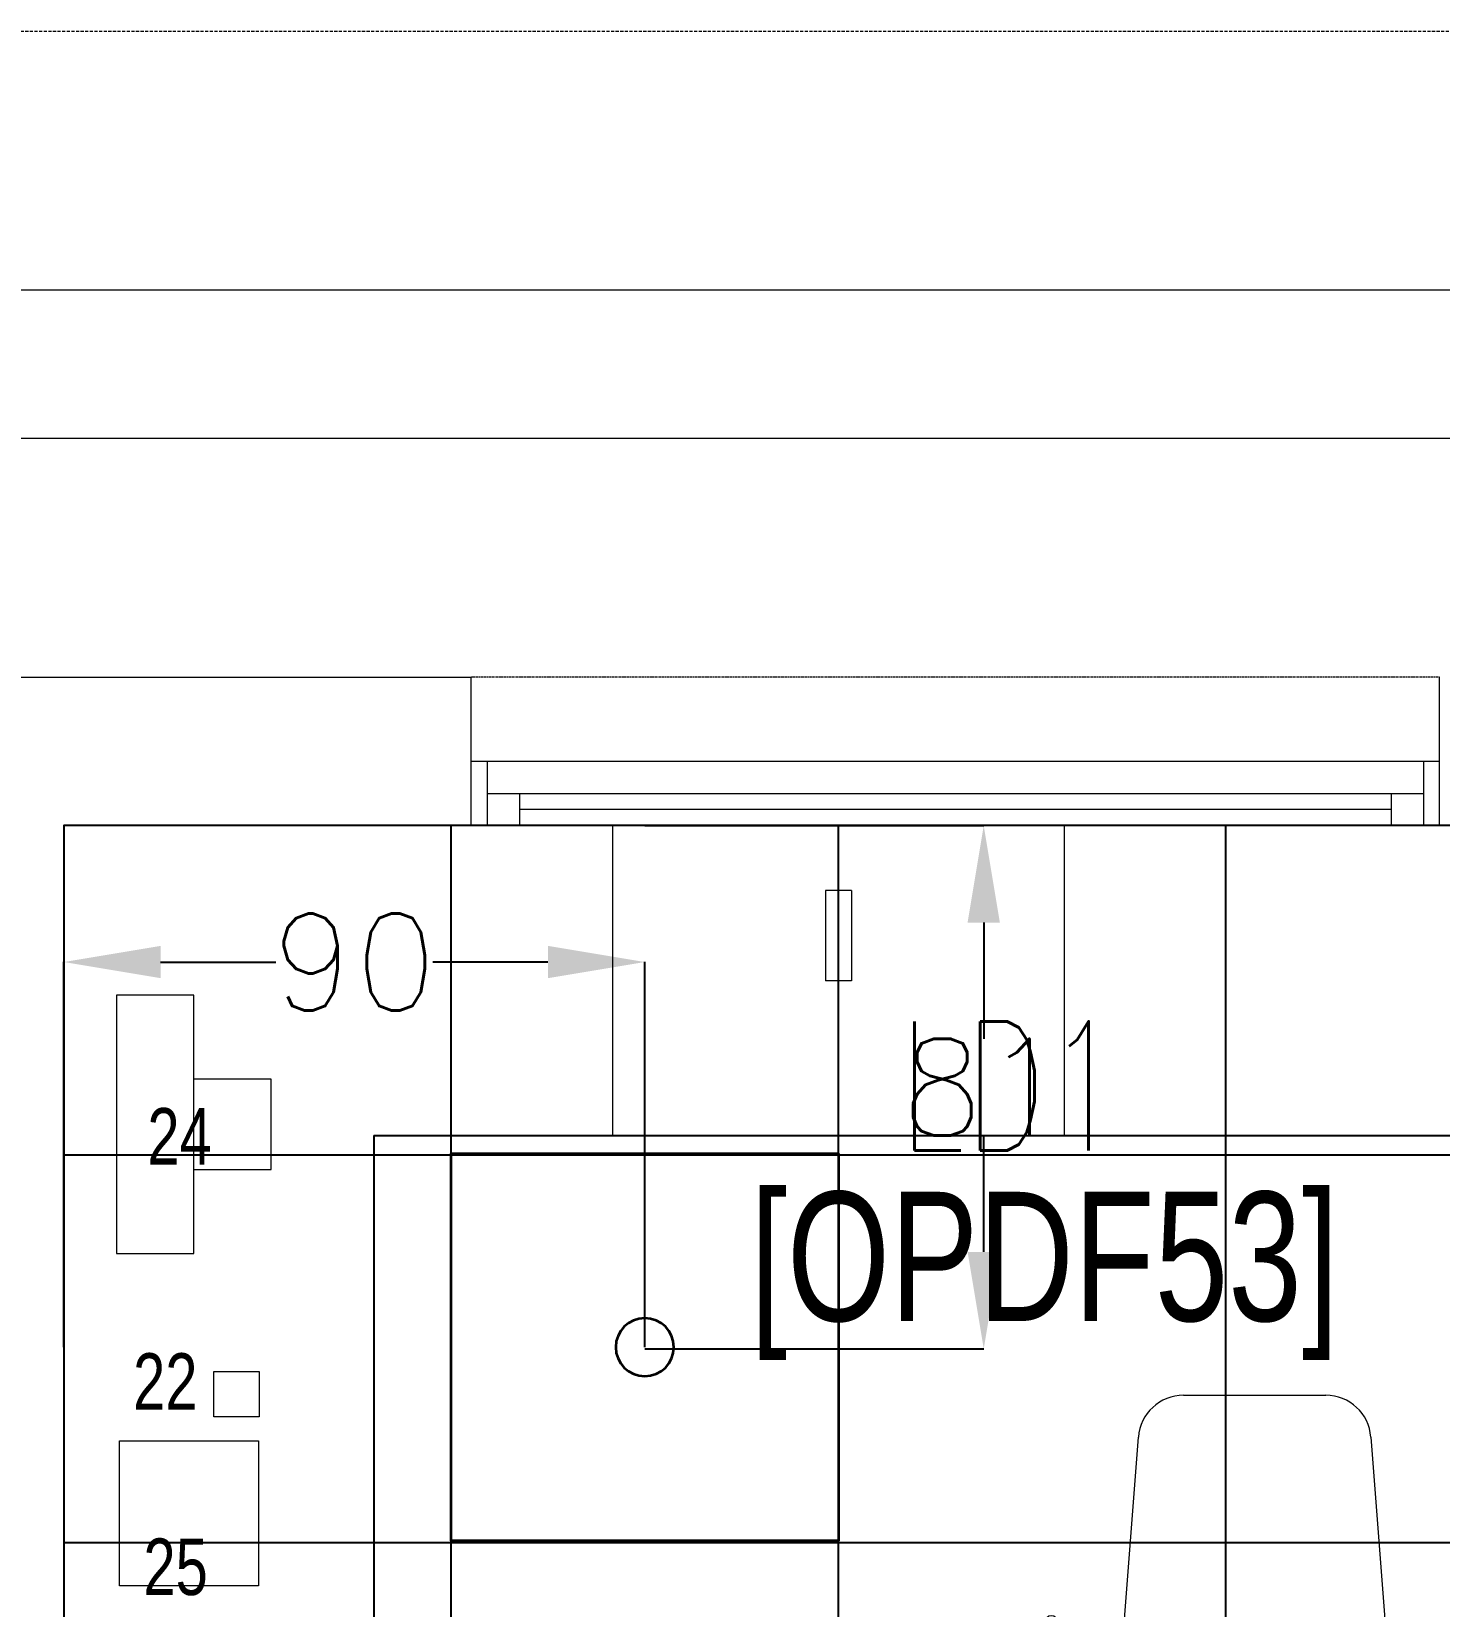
# Model space of a CAD drawing. Extents: x -12260 to 57327, y -29287 to 19916.
# Drawn here: x 29266 to 31446, y 7401 to 9840 of the extents above; entities that cross this region are included whole.
import ezdxf
from ezdxf.enums import TextEntityAlignment as Align

# ---------------------------------------------------------------- set-up
doc = ezdxf.new("R2010")
doc.units = 0
doc.header["$LTSCALE"] = 0.25
doc.linetypes.add('01-First Floor$0$HIDDEN', pattern=[9.525, 6.35, -3.175])
doc.linetypes.add('DASHDOT', pattern=[25.4, 12.7, -6.35, 0, -6.35])
for name, color, linetype, lineweight in [('01-First Floor$0$72_EGR_BASE_TEXT', 252, 'Continuous', 5), ('01-First Floor$0$72_EGR_EQP_TAG', 142, 'Continuous', 5), ('01-First Floor$0$Aluminum', 251, 'Continuous', 5), ('01-First Floor$0$LOADING', 253, 'Continuous', 5), ('01-First Floor$0$Proj', 251, 'Continuous', 5), ('01-First Floor$0$Walls', 251, 'Continuous', 5), ('E-DIM', 6, 'Continuous', 18), ('E-LITE-CIRC-NUMB', 6, 'Continuous', 25), ('E-LITE-CLNG', 150, 'Continuous', 35), ('E-LITE-CLNG-CNDT', 6, 'DASHDOT', 35), ('E-LITE-CTRL', 6, 'Continuous', 25), ('E-LITE-IDEN', 6, 'Continuous', 25)]:
    doc.layers.add(name, color=color, linetype=linetype, lineweight=lineweight)
doc.layers.add('01-First Floor$0$FALSE CEILING', color=251, linetype='Continuous')
doc.styles.add('01-First Floor$0$X3G_ENTITY_257CFD', font='swisscl.ttf', dxfattribs={"height": 200})
doc.styles.add('01-First Floor$0$X3G_ENTITY_9F38', font='swisscl.ttf', dxfattribs={"height": 0.2})
doc.styles.add('DC_SIMPLEX', font='SIMPLEX.shx', dxfattribs={"width": 0.7})
doc.styles.get("Standard").update_dxf_attribs({"font": 'romans.shx'})
doc.dimstyles.get("Standard").update_dxf_attribs({"dimtxt": 150, "dimasz": 150, "dimexe": 0.18, "dimexo": 0.0625, "dimgap": 0.09, "dimtad": 0, "dimtih": 1, "dimtoh": 1, "dimdec": 0, "dimlfac": 0.1, "dimzin": 0, "dimdsep": 46, "dimtxsty": 'Standard', "dimcen": 0.09, "dimclrd": 6, "dimadec": 0, "dimazin": 0, "dimtfac": 1, "dimtdec": 0, "dimtofl": 0, "dimtmove": 0, "dimatfit": 3, "dimfxl": 1, "dimtolj": 1, "dimtzin": 0, "dimarcsym": 0})

# ---------------------------------------------------------------- blocks, each defined once
blk = doc.blocks.new('01-First Floor$0$3-Wall-hung vitreous china basin -  Khroma - 327651xx0 - 327651000 White-4272088-4-Second Floor Level')
at = {"layer": '01-First Floor$0$LOADING'}
for p, q in [((475, 489.5), (-225, 489.5)), ((-225, 489.5), (-225, 10)), ((475, 10), (475, 489.5)), ((105, 250), (145, 250)), ((105, 110), (105, 250)), ((145, 110), (145, 250)), ((105, 110), (145, 110))]:
    blk.add_line(p, q, dxfattribs=at)
blk = doc.blocks.new('01-First Floor$0$D.110.51.53')
blk.add_lwpolyline([(285914, 4547), (286139, 4547), (286139, 4332), (285914, 4332), (285914, 4547)])
blk = doc.blocks.new('01-First Floor$0$D.111.03.06')
blk.add_lwpolyline([(292372, 3690), (292442, 3690), (292442, 3620), (292372, 3620), (292372, 3690)])
blk = doc.blocks.new('01-First Floor$0$D.122.06.11')
for points in [[(285783, 4268), (285783, 4268), (285783, 4388), (285713, 4388), (285643, 4388), (285643, 4268)], [(285513, 4148), (285913, 4148), (285913, 4268), (285513, 4268), (285513, 4148)]]:
    blk.add_lwpolyline(points)
blk = doc.blocks.new('01-First Floor$0$D.121.03.06')
at = {"layer": '01-First Floor$0$LOADING'}
for p, q in [((286077.8, 7085), (286298.2, 7085)), ((285979.6, 6651.1), (286008, 7020.4)), ((286368, 7020.4), (286408.4, 6495)), ((285866.2, 6740.6), (285855.5, 6730)), ((285880.3, 6740.6), (285919.2, 6701.7)), ((285922.2, 6672), (285986.1, 6735.9)), ((286488, 6637.8), (286389.9, 6735.9)), ((285855.5, 6730), (285360.6, 6235)), ((285908.6, 6676.9), (285855.5, 6730)), ((285919.2, 6687.5), (285908.6, 6676.9)), ((285413.6, 6182), (285908.6, 6676.9)), ((285908.6, 6676.9), (286591.4, 6428.4)), ((286574.3, 6381.4), (285869.6, 6637.9)), ((286488, 6466), (286488, 6637.8)), ((285888, 6387.8), (285888, 6631.2)), ((285965.2, 6464), (285975.6, 6599.3)), ((285908, 6361.7), (285945.5, 6411.7)), ((286430.5, 6411.7), (286468, 6361.7)), ((286481, 6338.4), (286537.5, 6394.8)), ((286488, 6387.8), (286488, 6412.8)), ((286607.9, 6285), (286607.9, 6404.9)), ((285910.6, 6365.2), (285888, 6387.8)), ((286465.4, 6365.2), (286488, 6387.8)), ((285888, 5910), (285888, 6301.7)), ((286488, 6301.7), (286488, 5910)), ((285609.3, 6271.1), (285236.9, 6056.1)), ((286608, 6285), (286708, 6285)), ((285495.2, 6263.5), (285520.4, 6219.8)), ((285823.9, 5979.4), (285663.9, 6256.5)), ((285888, 6010), (285888, 6260)), ((285938, 6260), (285938, 6010)), ((286438, 6010), (286438, 6260)), ((286488, 6260), (286488, 6010)), ((286568, 6046.6), (286568, 6245)), ((286748, 6245), (286748, 6046.6)), ((285360.6, 6235), (285350, 6224.4)), ((285413.6, 6182), (285360.6, 6235)), ((285360.6, 6235), (285413.6, 6182)), ((285364.5, 6095.1), (285598.3, 6230.1)), ((286488, 6235), (286568, 6235)), ((285350, 6210.2), (285388.9, 6171.3)), ((285440.3, 6208.6), (285455.5, 6182.3)), ((285652.9, 6215.5), (285737.9, 6068.3)), ((285403, 6171.3), (285413.6, 6182)), ((285888, 6085), (285938, 6085)), ((286438, 6085), (286488, 6085)), ((285434.8, 5893.3), (285349.8, 6040.5)), ((285938, 5947.5), (285938, 6036.1)), ((286438, 5947.5), (286438, 6036.1)), ((285222.2, 6001.5), (285382.2, 5724.4)), ((285723.3, 6013.6), (285489.5, 5878.6)), ((285288.1, 5941.5), (285357.4, 5981.5)), ((285357.4, 5981.5), (285387.4, 5929.6)), ((286413, 5985), (285963, 5985)), ((285913, 5972.5), (285913, 5947.5)), ((286463, 5972.5), (286463, 5947.5)), ((285252.2, 5949.5), (285200.3, 5919.5)), ((285318.1, 5889.6), (285288.1, 5941.5)), ((285387.4, 5929.6), (285318.1, 5889.6)), ((286463, 5935), (285913, 5935)), ((285196.6, 5905.9), (285236.6, 5836.6)), ((285284.5, 5864.2), (285259.5, 5907.5)), ((285263.1, 5921.2), (285267.2, 5923.5)), ((285436.9, 5709.7), (285809.3, 5924.7)), ((285823.3, 5909.7), (285814.7, 5904.7)), ((285888, 5770.6), (285888, 5910)), ((286488, 5910), (286488, 5770.6)), ((286568, 5875), (286568, 5903.4)), ((286748, 5903.4), (286748, 5875)), ((285253.9, 5846.6), (285228.9, 5889.9)), ((285242.1, 5897.5), (285267.1, 5854.2)), ((285406.2, 5886.9), (285397.6, 5881.9)), ((285397.6, 5881.9), (285402.6, 5873.2)), ((285411.2, 5878.2), (285406.2, 5886.9)), ((285797.3, 5894.7), (285788.7, 5889.7)), ((285354.3, 5856.9), (285345.6, 5851.9)), ((285359.3, 5848.2), (285354.3, 5856.9)), ((285380.3, 5871.9), (285371.6, 5866.9)), ((285371.6, 5866.9), (285376.6, 5858.2)), ((285376.6, 5858.2), (285385.3, 5863.2)), ((285385.3, 5863.2), (285380.3, 5871.9)), ((285402.6, 5873.2), (285411.2, 5878.2)), ((285421.2, 5860.9), (285412.6, 5855.9)), ((285412.6, 5855.9), (285417.6, 5847.2)), ((285426.2, 5852.2), (285421.2, 5860.9)), ((285732.4, 5857.2), (285723.7, 5852.2)), ((285758.4, 5872.2), (285749.7, 5867.2)), ((286568, 5875), (286568, 5775)), ((285345.6, 5851.9), (285350.6, 5843.2)), ((285350.6, 5843.2), (285359.3, 5848.2)), ((285369.3, 5830.9), (285360.6, 5825.9)), ((285374.3, 5822.2), (285369.3, 5830.9)), ((285395.3, 5845.9), (285386.6, 5840.9)), ((285386.6, 5840.9), (285391.6, 5832.2)), ((285391.6, 5832.2), (285400.3, 5837.2)), ((285400.3, 5837.2), (285395.3, 5845.9)), ((285417.6, 5847.2), (285426.2, 5852.2)), ((285436.2, 5834.9), (285427.6, 5829.9)), ((285441.2, 5826.3), (285436.2, 5834.9)), ((285693.4, 5834.7), (285684.8, 5829.7)), ((286708, 5835), (286608, 5835)), ((285360.6, 5825.9), (285365.6, 5817.2)), ((285365.6, 5817.2), (285374.3, 5822.2)), ((285410.3, 5819.9), (285401.6, 5814.9)), ((285401.6, 5814.9), (285406.6, 5806.3)), ((285406.6, 5806.3), (285415.3, 5811.3)), ((285415.3, 5811.3), (285410.3, 5819.9)), ((285427.6, 5829.9), (285432.6, 5821.3)), ((285432.6, 5821.3), (285441.2, 5826.3)), ((285451.2, 5808.9), (285442.6, 5803.9)), ((285456.2, 5800.3), (285451.2, 5808.9)), ((285667.4, 5819.7), (285658.8, 5814.7)), ((285384.3, 5804.9), (285375.6, 5799.9)), ((285375.6, 5799.9), (285380.6, 5791.3)), ((285380.6, 5791.3), (285389.3, 5796.3)), ((285389.3, 5796.3), (285384.3, 5804.9)), ((285425.3, 5793.9), (285416.6, 5788.9)), ((285416.6, 5788.9), (285421.6, 5780.3)), ((285421.6, 5780.3), (285430.3, 5785.3)), ((285430.3, 5785.3), (285425.3, 5793.9)), ((285442.6, 5803.9), (285447.6, 5795.3)), ((285447.6, 5795.3), (285456.2, 5800.3)), ((285602.5, 5782.2), (285593.8, 5777.2)), ((285628.5, 5797.2), (285619.8, 5792.2)), ((285399.3, 5778.9), (285390.6, 5773.9)), ((285390.6, 5773.9), (285395.6, 5765.3)), ((285395.6, 5765.3), (285404.3, 5770.3)), ((285404.3, 5770.3), (285399.3, 5778.9)), ((285563.5, 5759.7), (285554.9, 5754.7)), ((285537.5, 5744.7), (285528.9, 5739.7)), ((286608, 5715), (286608, 5755)), ((286638, 5755), (286638, 5715)), ((286638, 5735), (286663, 5735)), ((286663, 5715), (286663, 5755)), ((286693, 5755), (286693, 5715)), ((286693, 5735), (286718, 5735)), ((286718, 5715), (286718, 5755)), ((286748, 5755), (286748, 5715)), ((285382.2, 5724.4), (285427.3, 5646.4)), ((285498.6, 5722.2), (285489.9, 5717.2)), ((285999.3, 5696.6), (285921.7, 5723.4)), ((286454.3, 5723.4), (286376.7, 5696.6)), ((285427.6, 5705.8), (285448.3, 5670.1)), ((285461.9, 5666.4), (285500.9, 5688.9)), ((285472.6, 5707.2), (285463.9, 5702.2)), ((285468.3, 5635.5), (285515.9, 5663)), ((286033, 5515), (286033, 5649.4)), ((286343, 5649.4), (286343, 5515)), ((285647.5, 5497.5), (285639.4, 5503.3)), ((286313, 5485), (286063, 5485)), ((286122.3, 5469.8), (286253.7, 5469.8)), ((286163, 5469.8), (286163, 5485)), ((286163, 5485), (286213, 5485)), ((286213, 5469.8), (286163, 5469.8)), ((286213, 5485), (286213, 5469.8)), ((286104.5, 5311), (286092.5, 5435.9)), ((286283.5, 5435.9), (286271.5, 5311)), ((286188, 5352.3), (286188, 5402.6)), ((286213.2, 5377.4), (286162.8, 5377.4)), ((286241.7, 5285), (286134.3, 5285)), ((285947.5, 5197.5), (285953.4, 5189.4))]:
    blk.add_line(p, q, dxfattribs=at)
for centre, radius in [((286658, 6205), 50), ((286658, 6205), 40), ((286658, 6205), 30), ((286658, 6205), 20), ((286658, 6205), 10), ((286658, 5975), 115), ((286658, 5975), 105), ((285292.9, 6009.4), 30), ((286658, 5975), 25), ((285821.3, 5371.3), 175), ((285821.3, 5371.3), 160), ((286188, 5377.4), 15.2), ((286188, 5377.4), 5.15)]:
    blk.add_circle(centre, radius, dxfattribs=at)
for centre, radius, start, end in [((286077.8, 7015), 70, 90, 175.6013), ((286298.2, 7015), 70, 4.3987, 90), ((285873.2, 6733.5), 10, 45, 135), ((285912.1, 6694.6), 10, 315, 45), ((285865.5, 6471.7), 100, 323.1301, 355.6013), ((286510.5, 6471.7), 100, 199.0591, 216.8699), ((286582.9, 6404.9), 25, 250, 70), ((286582.9, 6404.9), 25, 0, 70), ((285988, 6301.7), 100, 143.1301, 180), ((286388, 6301.7), 100, 0, 36.8699), ((285629.3, 6236.5), 40, 30, 120), ((285913, 6260), 25, 0, 180), ((286463, 6260), 25, 0, 180), ((286608, 6245), 40, 90, 180), ((286708, 6245), 40, 0, 90), ((285357, 6217.3), 10, 135, 225), ((285618.3, 6195.5), 40, 30, 120), ((285395.9, 6178.4), 10, 225, 315), ((285384.5, 6060.5), 40, 120, 210), ((285256.9, 6021.5), 40, 120, 210), ((285703.3, 6048.3), 40, 300, 30), ((285913, 6010), 25, 180, 0), ((285963, 6010), 25, 180, 270), ((286413, 6010), 25, 270, 0), ((286463, 6010), 25, 180, 0), ((285789.3, 5959.4), 40, 300, 30), ((285900.5, 5972.5), 12.5, 0, 180), ((286475.5, 5972.5), 12.5, 0, 180), ((285913, 5910), 25, 90, 180), ((285925.5, 5947.5), 12.5, 180, 0), ((286450.5, 5947.5), 12.5, 180, 0), ((286463, 5910), 25, 0, 90), ((285205.3, 5910.9), 10, 120, 210), ((285268.1, 5912.5), 10, 120, 210), ((285806, 5899.7), 20, 30, 210), ((285806, 5899.7), 10, 30, 210), ((285235.5, 5893.7), 7.62, 30, 210), ((285469.5, 5913.3), 40, 210, 300), ((285741.1, 5862.2), 20, 30, 210), ((285275.8, 5859.2), 10, 210, 30), ((285741.1, 5862.2), 10, 30, 210), ((286608, 5875), 40, 180, 270), ((286708, 5875), 40, 270, 0), ((285245.3, 5841.6), 10, 210, 30), ((285676.1, 5824.7), 20, 30, 210), ((285676.1, 5824.7), 10, 30, 210), ((285611.1, 5787.2), 20, 30, 210), ((285611.1, 5787.2), 10, 30, 210), ((285546.2, 5749.7), 20, 30, 210), ((285546.2, 5749.7), 10, 30, 210), ((285938, 5770.6), 50, 180, 250.9744), ((286438, 5770.6), 50, 289.0256, 360), ((286608, 5775), 40, 180, 270), ((286623, 5755), 15, 0, 180), ((286678, 5755), 15, 0, 180), ((286733, 5755), 15, 0, 180), ((285416.9, 5744.4), 40, 210, 300), ((285481.2, 5712.2), 20, 30, 210), ((285481.2, 5712.2), 10, 30, 210), ((286623, 5715), 15, 180, 360), ((286678, 5715), 15, 180, 360), ((286733, 5715), 15, 180, 360), ((285508.4, 5676), 15, 300, 120), ((285983, 5649.4), 50, 0, 70.9744), ((286393, 5649.4), 50, 109.0256, 180), ((285456.9, 5675.1), 10, 210, 300), ((285453.3, 5661.4), 30, 210, 300), ((286063, 5515), 30, 180, 270), ((286313, 5515), 30, 270, 0), ((285821.3, 5371.3), 235, 146.5682, 303.4318), ((285633.5, 5495.2), 10, 54.0209, 146.5682), ((285641.6, 5489.4), 10, 326.6867, 54.0209), ((285821.3, 5371.3), 205, 146.6867, 303.3133), ((286122.3, 5439.8), 30, 90, 187.5946), ((286253.7, 5439.8), 30, 352.4054, 90), ((286134.3, 5315), 30, 187.5946, 270), ((286241.7, 5315), 30, 270, 352.4054), ((285939.4, 5191.6), 10, 35.9791, 123.3133), ((285945.3, 5183.5), 10, 303.4318, 35.9791)]:
    blk.add_arc(centre, radius, start, end, dxfattribs=at)
blk = doc.blocks.new('01-First Floor')
at = {"layer": '01-First Floor$0$Aluminum'}
for p, q in [((29946.4, 8710), (31446.4, 8710)), ((29971.4, 8710), (29971.4, 8610)), ((31421.4, 8710), (31421.4, 8610)), ((29971.4, 8660), (31421.4, 8660)), ((30021.4, 8660), (30021.4, 8610)), ((31371.4, 8660), (31371.4, 8610)), ((31371.4, 8635), (30021.4, 8635)), ((29946.4, 8610), (31446.4, 8610))]:
    blk.add_line(p, q, dxfattribs=at)
at = {"layer": '01-First Floor$0$FALSE CEILING', "linetype": 'Continuous'}
for p, q in [((29915.6, 5100), (29915.6, 8610)), ((30515.6, 5100), (30515.6, 8610)), ((31115.6, 5100), (31115.6, 8610)), ((29315.6, 8100), (32567.5, 8100)), ((29315.6, 7500), (32567.5, 7500))]:
    blk.add_line(p, q, dxfattribs=at)
at = {"layer": '01-First Floor$0$FALSE CEILING'}
for q in [(29795.6, 6229.1, -0.1), (31565.6, 8130, -0.1)]:
    blk.add_line((29795.6, 8130, -0.1), q, dxfattribs=at)
blk.add_lwpolyline([(29315.6, 5100), (32567.5, 5100), (32567.5, 8610), (29315.6, 8610)], close=True, dxfattribs=at)
at = {"layer": '01-First Floor$0$LOADING'}
for q in [(29795.6, 6229.1, -0.1), (31565.6, 8130, -0.1)]:
    blk.add_line((29795.6, 8130, -0.1), q, dxfattribs=at)
at = {"layer": '01-First Floor$0$Proj'}
for p, q in [((19755.8, 9440), (35156.2, 9440)), ((19985.8, 9210), (34926.2, 9210))]:
    blk.add_line(p, q, dxfattribs=at)
at = {"layer": '01-First Floor$0$Proj', "linetype": '01-First Floor$0$HIDDEN'}
blk.add_line((31446.4, 8840), (29946.4, 8840), dxfattribs=at)
at = {"layer": '01-First Floor$0$Proj', "linetype": '01-First Floor$0$HIDDEN', "ltscale": 3}
blk.add_lwpolyline([(48606, 9840), (-2814, 9840), (-2814, -14060), (48606, -14060)], dxfattribs=at)
blk.add_lwpolyline([(48606, 9840), (-2814, 9840), (-2814, -14060), (48606, -14060)], dxfattribs=at)
at = {"layer": '01-First Floor$0$Walls'}
for p, q in [((29106, 8840), (29946.4, 8840)), ((29946.4, 8610), (29946.4, 8840)), ((31446.4, 8610), (31446.4, 8840)), ((29315.6, 6120), (29315.6, 8610)), ((29315.6, 8610), (29946.4, 8610))]:
    blk.add_line(p, q, dxfattribs=at)
at = {"layer": '01-First Floor$0$LOADING'}
for name, p, rotation in [('01-First Floor$0$3-Wall-hung vitreous china basin -  Khroma - 327651xx0 - 327651000 White-4272088-4-Second Floor Level', (30640.6, 8619.5, -0.1), 180), ('01-First Floor$0$D.122.06.11', (25249, 293860.4, -0.1), 270), ('01-First Floor$0$D.111.03.06', (25928, 300136.4, -0.1), 270), ('01-First Floor$0$D.110.51.53', (25070, 293571.4, -0.1), 270)]:
    blk.add_blockref(name, p, dxfattribs=dict(at, rotation=rotation))
blk.add_blockref('01-First Floor$0$D.121.03.06', (-255027.9, 642.7, -0.1), dxfattribs=at)
blk.add_blockref('01-First Floor$0$D.121.03.06', (-255027.9, 642.7, -0.1), dxfattribs=at)
at = {"layer": '01-First Floor$0$72_EGR_BASE_TEXT', "insert": (30834.5, 8042.9), "char_height": 200, "attachment_point": 2, "style": '01-First Floor$0$X3G_ENTITY_9F38'}
blk.add_mtext('[OPDF53]', dxfattribs=at)
at = {"layer": '01-First Floor$0$72_EGR_EQP_TAG', "char_height": 87.47, "attachment_point": 2, "style": '01-First Floor$0$X3G_ENTITY_257CFD'}
for s, insert in [('24', (29494.9, 8172.6, -0.2)), ('22', (29472.8, 7792.8, -0.3)), ('25', (29488.8, 7505.9, -0.2))]:
    blk.add_mtext(s, dxfattribs=dict(at, insert=insert))
blk = doc.blocks.new('*U16')
blk.add_lwpolyline([(-300, 300), (-300, -300), (300, -300), (300, 300)], close=True)
blk.add_circle((0, 0), 45)
at = {"layer": 'E-LITE-CIRC-NUMB', "style": 'DC_SIMPLEX', "width": 0.7, "flags": 8}
blk.add_attdef('CIRCUIT', text='', height=200, rotation=0, dxfattribs=at).set_placement((-473.9, 300), align=Align.RIGHT)
at = {"layer": 'E-LITE-CTRL', "style": 'DC_SIMPLEX', "width": 0.7, "flags": 8}
blk.add_attdef('CONTROL', (1118.9, -935), '', height=200, rotation=360, dxfattribs=at)
at = {"layer": 'E-LITE-IDEN', "style": 'DC_SIMPLEX', "width": 0.7, "flags": 8}
blk.add_attdef('TYPE', (460.4, 457.6), '', height=200, rotation=360, dxfattribs=at)
blk = doc.blocks.new('*D270')
at = {"layer": 'Defpoints', "color": 0}
for p in [(30215.5, 8610), (30740.5, 8610), (30215.5, 7799.8)]:
    blk.add_point(p, dxfattribs=at)
at = {"layer": 'E-DIM', "color": 0, "lineweight": -2, "transparency": 16777216}
for p, q in [((30215.6, 8610), (30740.7, 8610)), ((30215.6, 7799.8), (30740.7, 7799.8))]:
    blk.add_line(p, q, dxfattribs=at)
at = {"layer": 'E-DIM', "color": 6, "lineweight": -2, "transparency": 16777216}
for p, q in [((30740.5, 8460), (30740.5, 8280)), ((30740.5, 7949.8), (30740.5, 8129.8))]:
    blk.add_line(p, q, dxfattribs=at)
at = {"layer": 'E-DIM', "color": 6, "transparency": 16777216}
for points in [[(30715.5, 8460), (30765.5, 8460), (30740.5, 8610)], [(30715.5, 7949.8), (30765.5, 7949.8), (30740.5, 7799.8)]]:
    blk.add_solid(points, dxfattribs=at)
at = {"layer": 'E-DIM', "color": 7, "transparency": 16777216, "insert": (30740.5, 8204.9), "char_height": 150, "attachment_point": 5}
blk.add_mtext('\\A1;81', dxfattribs=at)
blk = doc.blocks.new('*D271')
at = {"layer": 'Defpoints', "color": 0}
for p in [(29315.6, 8398.8), (29315.6, 7802.3), (30215.5, 7802.3)]:
    blk.add_point(p, dxfattribs=at)
at = {"layer": 'E-DIM', "color": 0, "lineweight": -2, "transparency": 16777216}
for p, q in [((29315.6, 7802.4), (29315.6, 8399)), ((30215.5, 7802.4), (30215.5, 8399))]:
    blk.add_line(p, q, dxfattribs=at)
at = {"layer": 'E-DIM', "color": 6, "lineweight": -2, "transparency": 16777216}
for p, q in [((29465.6, 8398.8), (29644, 8398.8)), ((30065.5, 8398.8), (29887, 8398.8))]:
    blk.add_line(p, q, dxfattribs=at)
at = {"layer": 'E-DIM', "color": 6, "transparency": 16777216}
for points in [[(29465.6, 8423.8), (29465.6, 8373.8), (29315.6, 8398.8)], [(30065.5, 8423.8), (30065.5, 8373.8), (30215.5, 8398.8)]]:
    blk.add_solid(points, dxfattribs=at)
at = {"layer": 'E-DIM', "color": 7, "transparency": 16777216, "insert": (29765.5, 8398.8), "char_height": 150, "attachment_point": 5}
blk.add_mtext('\\A1;90', dxfattribs=at)

msp = doc.modelspace()

# ---------------------------------------------------------------- block references
at = {"layer": 'E-LITE-CLNG'}
ref = msp.add_blockref('*U16', (30215.5, 7802.3), dxfattribs=dict(at, xscale=-1))
ref.add_attrib('TYPE', 'LD1', (30609, 8106.8), dxfattribs={"layer": 'E-LITE-IDEN', "height": 200, "rotation": 0, "style": 'DC_SIMPLEX', "width": 0.7, "flags": 8})
at = {"layer": 'E-LITE-CLNG-CNDT'}
msp.add_blockref('01-First Floor', (0, 0), dxfattribs=at)

# ---------------------------------------------------------------- dimensions: what is measured, and where the dimension line sits
at = {"layer": 'E-DIM'}
dim = msp.add_linear_dim(base=(30740.5, 8610), p1=(30215.5, 7799.8), p2=(30215.5, 8610), angle=90, dimstyle='Standard', override={"dimclrt": 7}, dxfattribs=at)
dim.commit()
dim.dimension.update_dxf_attribs({"geometry": '*D270', "text_midpoint": (30740.5, 8204.9)})
dim = msp.add_linear_dim(base=(29315.6, 8398.8), p1=(30215.5, 7802.3), p2=(29315.6, 7802.3), dimstyle='Standard', override={"dimclrt": 7}, dxfattribs=at)
dim.commit()
dim.dimension.update_dxf_attribs({"geometry": '*D271', "text_midpoint": (29765.5, 8398.8)})

doc.saveas('drawing.dxf')
